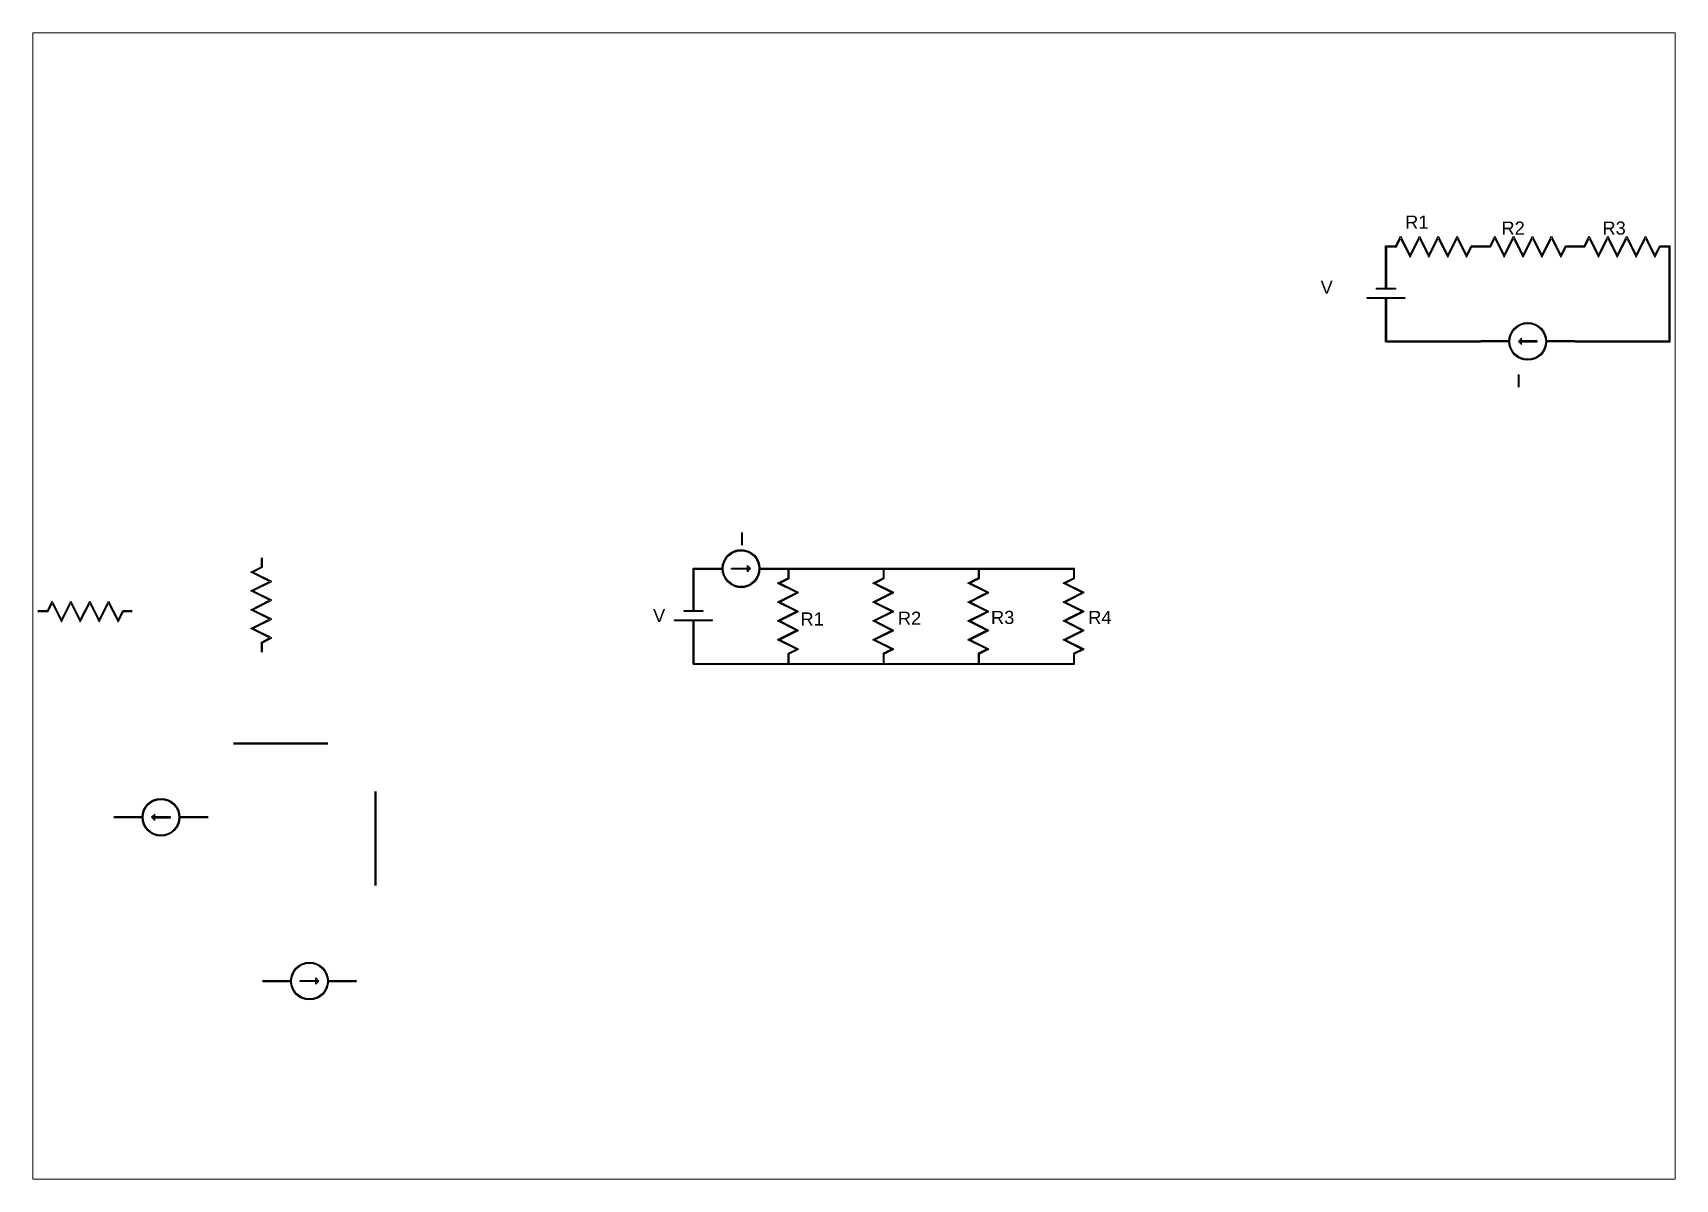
# Paper-space layout 'Layout2' of a CAD drawing. Header units: inches. Extents: x 1.6 to 14.4, y 1.1 to 10.1.
# The model-space entities are those that its viewports show. They can reach past a viewport. Long polylines and large blocks are cut down to what shows.
import ezdxf

# ---------------------------------------------------------------- set-up
doc = ezdxf.new("R2010")
doc.units = ezdxf.units.IN
doc.header["$MEASUREMENT"] = 0
doc.styles.get("Standard").update_dxf_attribs({"font": 'Arial.ttf'})

msp = doc.modelspace()

# ---------------------------------------------------------------- hatches: boundary and pattern name
h = msp.add_hatch()
h.set_pattern_fill('ANSI31', color=1, scale=10)
h.set_pattern_definition([(45, (8203.7503, 3737.6702), (-0.88388348, 0.88388348), [])])
h.paths.add_polyline_path([(8242, 3741), (8175, 3741), (8075, 3741), (8075, 3731), (8242, 3731)], flags=16)
h.paths.add_polyline_path([(7975, 3736, 1), (8375, 3736, 1)])
h.paths.add_polyline_path([(8365, 3736, -1), (7985, 3736, -1)], flags=16)
h.paths.add_polyline_path([(8275, 3736), (8242, 3702), (8242, 3731), (8075, 3731), (8075, 3741), (8175, 3741), (8242, 3741), (8242, 3770)], flags=0)
h.paths.add_polyline_path([(8261, 3736), (8252, 3726), (8252, 3745)], flags=0)
h.paths.add_polyline_path([(7675, 3731), (7975, 3731, -0.006251), (7975, 3736, -0.006251), (7975, 3741), (7665, 3741), (7665, 3291), (7570, 3291), (7570, 3281), (7770, 3281), (7770, 3291), (7675, 3291)], flags=17)
h.paths.add_polyline_path([(11715, 2831), (11815, 2881), (11615, 2981), (11815, 3081), (11615, 3181), (11815, 3281), (11615, 3381), (11815, 3481), (11615, 3581), (11715, 3631), (11715, 3741), (8375, 3741, -0.006251), (8375, 3736, -0.006251), (8375, 3731), (8675, 3731), (8675, 3637), (8563, 3581), (8763, 3481), (8563, 3381), (8763, 3281), (8563, 3181), (8763, 3081), (8563, 2981), (8763, 2881), (8675, 2837), (8675, 2731), (7675, 2731), (7675, 3181), (7870, 3181), (7870, 3191), (7470, 3191), (7470, 3181), (7665, 3181), (7665, 2721), (11715, 2721)])
h.paths.add_polyline_path([(8685, 2731), (8685, 2831), (8785, 2881), (8585, 2981), (8785, 3081), (8585, 3181), (8785, 3281), (8585, 3381), (8785, 3481), (8585, 3581), (8685, 3631), (8685, 3731), (9685, 3731), (9685, 3637), (9573, 3581), (9773, 3481), (9573, 3381), (9773, 3281), (9573, 3181), (9773, 3081), (9573, 2981), (9773, 2881), (9685, 2837), (9685, 2731)], flags=16)
h.paths.add_polyline_path([(9595, 2981), (9795, 3081), (9595, 3181), (9795, 3281), (9595, 3381), (9795, 3481), (9595, 3581), (9695, 3631), (9695, 3731), (10695, 3731), (10695, 3637), (10583, 3581), (10783, 3481), (10583, 3381), (10783, 3281), (10583, 3181), (10783, 3081), (10583, 2981), (10783, 2881), (10695, 2837), (10695, 2731), (9695, 2731), (9695, 2831), (9795, 2881)], flags=16)
h.paths.add_polyline_path([(10605, 2981), (10805, 3081), (10605, 3181), (10805, 3281), (10605, 3381), (10805, 3481), (10605, 3581), (10705, 3631), (10705, 3731), (11705, 3731), (11705, 3637), (11593, 3581), (11793, 3481), (11593, 3381), (11793, 3281), (11593, 3181), (11793, 3081), (11593, 2981), (11793, 2881), (11705, 2837), (11705, 2731), (10705, 2731), (10705, 2831), (10805, 2881)], flags=16)
h.paths.add_polyline_path([(9805, 3106), (10122, 3106), (10122, 3314), (9805, 3314)], flags=8)
h.paths.add_polyline_path([(8771, 3097), (9088, 3097), (9088, 3305), (8771, 3305)], flags=8)

# ---------------------------------------------------------------- linework, layer by layer
for p, q in [((18024, 6152), (18024, 7152)), ((18034, 6142), (18034, 7162)), ((18034, 6152), (18034, 7152)), ((15014, 6142), (16024, 6142)), ((15024, 6152), (16024, 6152)), ((15024, 6152), (16024, 6152)), ((16324, 6152), (16024, 6152)), ((16324, 6142), (16024, 6142)), ((16524, 6152), (16458, 6152)), ((16458, 6142), (16624, 6142)), ((16624, 6152), (16524, 6152)), ((16624, 6142), (16624, 6152)), ((17024, 6152), (16724, 6152)), ((17024, 6142), (16724, 6142)), ((17024, 6152), (18024, 6152)), ((17024, 6152), (18024, 6152)), ((17024, 6142), (18034, 6142)), ((7665, 3741), (7975, 3741)), ((7675, 3731), (7975, 3731)), ((8075, 3731), (8075, 3741)), ((8075, 3741), (8175, 3741)), ((8242, 3731), (8075, 3731)), ((8175, 3741), (8242, 3741)), ((8375, 3741), (8675, 3741)), ((8375, 3741), (11715, 3741)), ((8375, 3731), (8675, 3731)), ((8685, 3741), (9685, 3741)), ((8685, 3741), (9685, 3741)), ((8685, 3731), (9685, 3731)), ((9695, 3741), (10695, 3741)), ((9695, 3741), (10695, 3741)), ((9695, 3731), (10695, 3731)), ((10705, 3741), (11705, 3741)), ((10705, 3731), (11705, 3731)), ((7665, 2721), (11715, 2721)), ((7675, 2731), (8675, 2731)), ((7675, 2721), (8675, 2721)), ((8685, 2731), (9685, 2731)), ((8685, 2731), (9685, 2731)), ((8685, 2721), (9685, 2721)), ((9695, 2731), (10695, 2731)), ((9695, 2731), (10695, 2731)), ((9695, 2721), (10695, 2721)), ((10705, 2731), (11705, 2731)), ((10705, 2731), (11705, 2731)), ((2790, 1886), (3790, 1886)), ((2790, 1886), (3790, 1886)), ((2790, 1876), (3790, 1876)), ((4293, 373), (4293, 1373)), ((4303, 373), (4303, 1373)), ((4303, 373), (4303, 1373)), ((1819, 1103), (1519, 1103)), ((1819, 1093), (1519, 1093)), ((2019, 1103), (1953, 1103)), ((1953, 1093), (2119, 1093)), ((2119, 1103), (2019, 1103)), ((2119, 1093), (2119, 1103)), ((2519, 1103), (2219, 1103)), ((2519, 1093), (2219, 1093)), ((3095, -635), (3395, -635)), ((3095, -645), (3395, -645)), ((3495, -645), (3495, -635)), ((3495, -635), (3595, -635)), ((3661, -645), (3495, -645)), ((3595, -635), (3661, -635)), ((3795, -635), (4095, -635)), ((3795, -645), (4095, -645))]:
    msp.add_line(p, q)
for points in [[(15024, 7152), (15024, 6712), (15119, 6712), (15119, 6702), (14919, 6702), (14919, 6712), (15014, 6712), (15014, 7162)], [(15014, 7162), (15124, 7162), (15174, 7262), (15274, 7062), (15374, 7262), (15474, 7062), (15574, 7262), (15674, 7062), (15774, 7262), (15874, 7062), (15924, 7162), (16024, 7162)], [(15024, 7152), (15130, 7152), (15174, 7240), (15274, 7040), (15374, 7240), (15474, 7040), (15574, 7240), (15674, 7040), (15774, 7240), (15874, 7040), (15930, 7152), (16024, 7152)], [(16024, 7162), (16124, 7162), (16174, 7262), (16274, 7062), (16374, 7262), (16474, 7062), (16574, 7262), (16674, 7062), (16774, 7262), (16874, 7062), (16924, 7162), (17024, 7162)], [(16024, 7152), (16130, 7152), (16174, 7240), (16274, 7040), (16374, 7240), (16474, 7040), (16574, 7240), (16674, 7040), (16774, 7240), (16874, 7040), (16930, 7152), (17024, 7152)], [(17024, 7162), (17124, 7162), (17174, 7262), (17274, 7062), (17374, 7262), (17474, 7062), (17574, 7262), (17674, 7062), (17774, 7262), (17874, 7062), (17924, 7162), (18034, 7162)], [(17024, 7152), (17130, 7152), (17174, 7240), (17274, 7040), (17374, 7240), (17474, 7040), (17574, 7240), (17674, 7040), (17774, 7240), (17874, 7040), (17930, 7152), (18024, 7152)], [(15014, 6142), (15014, 6602), (14819, 6602), (14819, 6612), (15219, 6612), (15219, 6602), (15024, 6602), (15024, 6152)], [(3085, 2850), (3085, 2956), (3172, 3000), (2972, 3100), (3172, 3200), (2972, 3300), (3172, 3400), (2972, 3500), (3172, 3600), (2972, 3700), (3085, 3756), (3085, 3850)], [(3095, 2850), (3095, 2950), (3195, 3000), (2995, 3100), (3195, 3200), (2995, 3300), (3195, 3400), (2995, 3500), (3195, 3600), (2995, 3700), (3095, 3750), (3095, 3850)], [(7675, 3731), (7675, 3291), (7770, 3291), (7770, 3281), (7570, 3281), (7570, 3291), (7665, 3291), (7665, 3741)], [(8675, 2731), (8675, 2837), (8763, 2881), (8563, 2981), (8763, 3081), (8563, 3181), (8763, 3281), (8563, 3381), (8763, 3481), (8563, 3581), (8675, 3637), (8675, 3731)], [(8685, 2731), (8685, 2831), (8785, 2881), (8585, 2981), (8785, 3081), (8585, 3181), (8785, 3281), (8585, 3381), (8785, 3481), (8585, 3581), (8685, 3631), (8685, 3731)], [(9685, 2731), (9685, 2837), (9773, 2881), (9573, 2981), (9773, 3081), (9573, 3181), (9773, 3281), (9573, 3381), (9773, 3481), (9573, 3581), (9685, 3637), (9685, 3731)], [(9695, 2731), (9695, 2831), (9795, 2881), (9595, 2981), (9795, 3081), (9595, 3181), (9795, 3281), (9595, 3381), (9795, 3481), (9595, 3581), (9695, 3631), (9695, 3731)], [(10695, 2731), (10695, 2837), (10783, 2881), (10583, 2981), (10783, 3081), (10583, 3181), (10783, 3281), (10583, 3381), (10783, 3481), (10583, 3581), (10695, 3637), (10695, 3731)], [(10705, 2731), (10705, 2831), (10805, 2881), (10605, 2981), (10805, 3081), (10605, 3181), (10805, 3281), (10605, 3381), (10805, 3481), (10605, 3581), (10705, 3631), (10705, 3731)], [(11705, 2731), (11705, 2837), (11793, 2881), (11593, 2981), (11793, 3081), (11593, 3181), (11793, 3281), (11593, 3381), (11793, 3481), (11593, 3581), (11705, 3637), (11705, 3731)], [(11715, 2721), (11715, 2831), (11815, 2881), (11615, 2981), (11815, 3081), (11615, 3181), (11815, 3281), (11615, 3381), (11815, 3481), (11615, 3581), (11715, 3631), (11715, 3741)], [(713, 3292), (813, 3292), (863, 3392), (963, 3192), (1063, 3392), (1163, 3192), (1263, 3392), (1363, 3192), (1463, 3392), (1563, 3192), (1613, 3292), (1713, 3292)], [(713, 3282), (820, 3282), (863, 3370), (963, 3170), (1063, 3370), (1163, 3170), (1263, 3370), (1363, 3170), (1463, 3370), (1563, 3170), (1620, 3282), (1713, 3282)], [(7665, 2721), (7665, 3181), (7470, 3181), (7470, 3191), (7870, 3191), (7870, 3181), (7675, 3181), (7675, 2731)]]:
    msp.add_lwpolyline(points)
for points in [[(16458, 6181), (16424, 6147), (16458, 6113)], [(16448, 6157), (16438, 6147), (16448, 6137)], [(8242, 3770), (8275, 3736), (8242, 3702)], [(8252, 3745), (8261, 3736), (8252, 3726)], [(1953, 1131), (1919, 1098), (1953, 1064)], [(1943, 1107), (1933, 1098), (1943, 1088)], [(3661, -606), (3695, -640), (3661, -674)], [(3671, -630), (3681, -640), (3671, -649)]]:
    msp.add_lwpolyline(points, close=True)
for centre, radius in [((16524, 6147), 200), ((16524, 6147), 190), ((8175, 3736), 200), ((8175, 3736), 190), ((2019, 1098), 200), ((2019, 1098), 190), ((3595, -640), 200), ((3595, -640), 190)]:
    msp.add_circle(centre, radius)

# ---------------------------------------------------------------- texts
for s, height, p in [('R1', 138.8, (15222, 7343)), ('R2', 138.8, (16244, 7280)), ('R3', 138.8, (17316, 7280)), ('V', 139, (14325, 6653)), ('I', 139, (16400, 5659))]:
    msp.add_text(s, height=height).set_placement(p)
at = {"color": 250}
for s, height, p in [('I', 139, (8158, 3982)), ('V', 139, (7241, 3169)), ('R1', 138.8, (8805, 3132)), ('R2', 138.8, (9839, 3141)), ('R3', 138.8, (10827, 3149)), ('R4', 138.8, (11859, 3149))]:
    msp.add_text(s, height=height, dxfattribs=at).set_placement(p)

psp = doc.layouts.new('Layout2')

# ---------------------------------------------------------------- viewports
at = {"layer": '0'}
psp.add_viewport(center=(8.021, 5.597), size=(12.833, 8.95556), view_center_point=(9373.696, 3339.169), view_height=12162.45942, dxfattribs=at)

doc.saveas('drawing.dxf')
